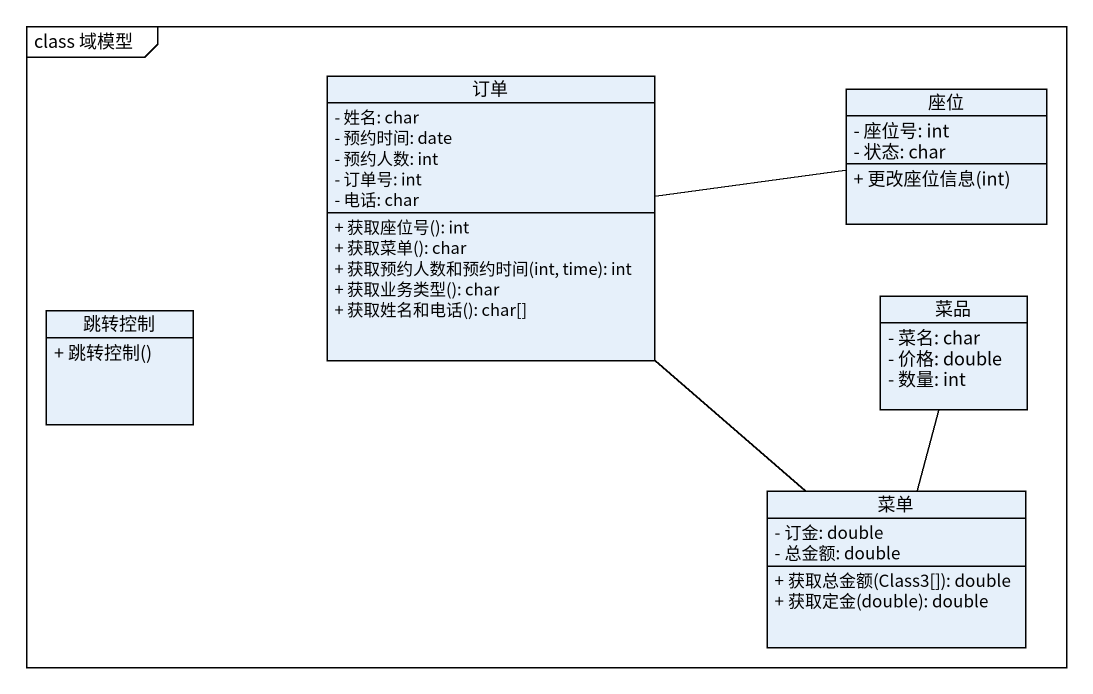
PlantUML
@startuml
mainframe class 域模型
hide circle
hide empty members
skinparam classAttributeIconSize 0
class 订单 {
  - 姓名: char
  - 预约时间: date
  - 预约人数: int
  - 订单号: int
  - 电话: char
  + 获取座位号(): int
  + 获取菜单(): char
  + 获取预约人数和预约时间(int, time): int
  + 获取业务类型(): char
  + 获取姓名和电话(): char[]
}
class 座位 {
  - 座位号: int
  - 状态: char
  + 更改座位信息(int)
}
class 跳转控制 {
  + 跳转控制()
}
class 菜品 {
  - 菜名: char
  - 价格: double
  - 数量: int
}
class 菜单 {
  - 订金: double
  - 总金额: double
  + 获取总金额(Class3[]): double
  + 获取定金(double): double
}
订单 -right- 座位
订单 -- 菜单
菜单 -up- 菜品
@enduml
